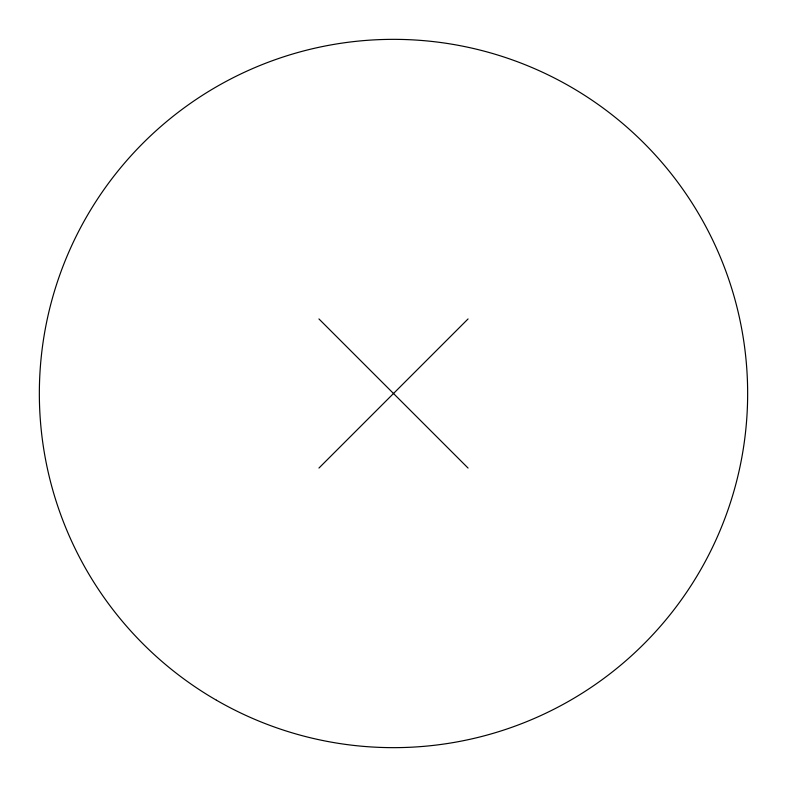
<?xml version="1.0" encoding="UTF-8"?>
<svg xmlns="http://www.w3.org/2000/svg" width="787" height="787" viewBox="0 0 787 787"><rect width="100%" height="100%" fill="white"/><g stroke="black" fill="none" stroke-linecap="round" stroke-linejoin="round"><path stroke-width="1.18" d="M318.942 468.058L468.058 318.942M318.942 318.942L468.058 468.058M216.425 700.204A354.15 354.15 0 0 0 747.65 393.5A354.15 354.15 0 0 0 216.425 86.796A354.15 354.15 0 0 0 216.425 700.204"/></g></svg>
